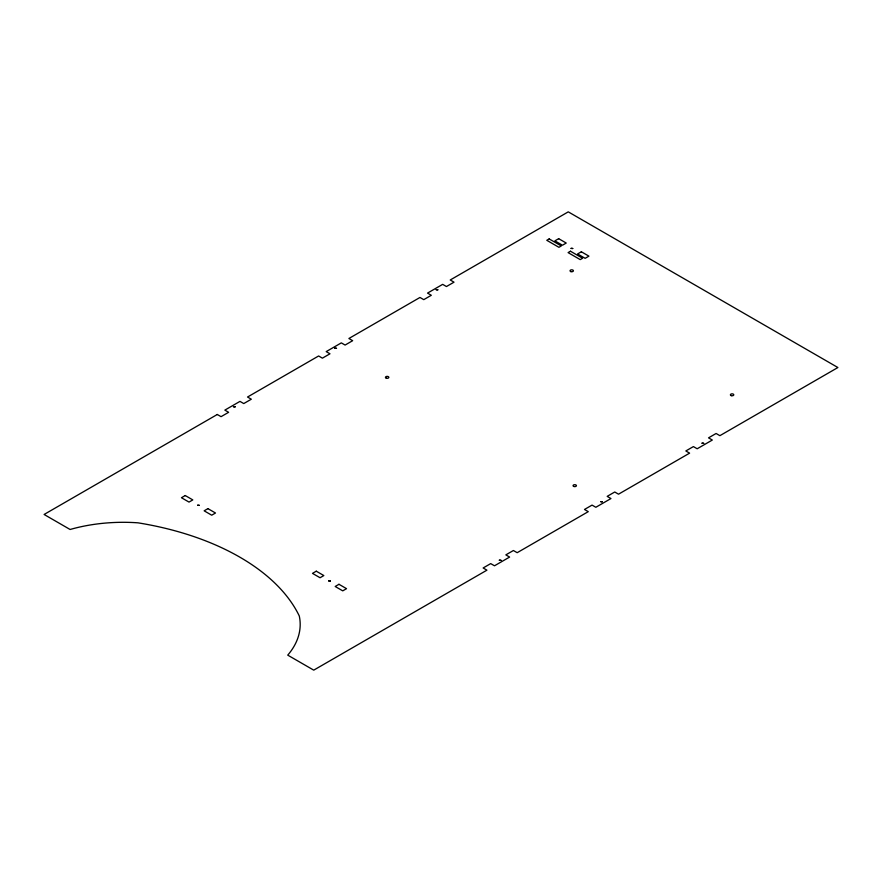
<?xml version="1.0" encoding="UTF-8"?>
<svg xmlns="http://www.w3.org/2000/svg" width="882" height="882" viewBox="0 0 882 882"><rect width="100%" height="100%" fill="white"/><g stroke="black" fill="none" stroke-linecap="round" stroke-linejoin="round"><path stroke-width="1.32" d="M197.656 505.243L199.321 505.364L197.656 505.243M233.487 406.712L235.141 406.845L233.487 406.712M334.829 348.203L336.494 348.335L334.829 348.203M328.699 580.896L330.353 581.018L328.699 580.896M436.182 289.693L437.836 289.814L436.182 289.693M499.344 560.213L501.009 560.335L499.344 560.213M571.095 248.371L572.749 248.504L571.095 248.371M600.697 501.704L602.351 501.825L600.774 501.582M702.039 443.183L703.693 443.315L702.039 443.183M217.281 414.485L44.1 514.471L70.097 529.487A119.743 69.138 0 0 1 137.967 522.828A231.966 133.921 0 0 1 299.274 615.956A119.743 69.138 0 0 1 287.741 655.139L313.738 670.144L486.919 570.169L483.138 567.975L490.701 563.609L494.493 565.792L509.62 557.06L505.838 554.877L513.401 550.511L517.183 552.694L588.272 511.648L584.49 509.465L592.054 505.099L595.835 507.282L610.961 498.55L607.18 496.368L614.743 492.002L618.525 494.185L689.614 453.139L685.832 450.956L693.395 446.59L697.177 448.773L712.314 440.041L708.533 437.858L716.096 433.481L719.877 435.675L837.9 367.529L568.262 211.856L450.228 279.991L454.01 282.174L446.446 286.54L442.665 284.357L427.538 293.1L431.32 295.283L423.757 299.648L419.975 297.466L348.886 338.501L352.668 340.684L345.105 345.06L341.323 342.877L326.197 351.609L329.978 353.792L322.404 358.158L318.623 355.975L247.533 397.021L251.326 399.204L243.752 403.57L239.97 401.387L224.844 410.119L228.625 412.302L221.062 416.668L217.281 414.485M549.155 238.923L546.774 240.301L558.923 247.313L561.305 245.946L549.155 238.923M558.67 238.68L554.888 240.863L562.451 245.229L566.233 243.046L558.67 238.68M570.467 251.227L568.085 252.605L580.235 259.617L582.616 258.25L570.467 251.227M581.359 251.778L577.578 253.961L585.141 258.327L588.922 256.144L581.359 251.778M185.231 495.541L181.449 497.724L189.013 502.09L192.805 499.907L185.231 495.541M207.931 508.638L204.15 510.821L211.713 515.198L215.495 513.004L207.931 508.638M316.274 571.194L312.493 573.377L320.056 577.743L323.837 575.56L316.274 571.194M338.964 584.292L335.182 586.486L342.745 590.852L346.538 588.669L338.964 584.292M731.255 395.654A1.687 0.97 0 0 0 733.78 394.816A1.687 0.97 0 0 0 731.255 393.967A1.687 0.97 0 0 0 731.255 395.654M386.305 378.191A1.687 0.97 0 0 0 388.841 377.342A1.687 0.97 0 0 0 386.305 376.504A1.687 0.97 0 0 0 386.305 378.191M570.886 271.623A1.687 0.97 0 0 0 573.41 270.785A1.687 0.97 0 0 0 570.886 269.936A1.687 0.97 0 0 0 570.886 271.623M573.565 486.346A1.687 0.97 0 0 0 576.376 485.905A1.687 0.97 0 0 0 574.314 484.714A1.687 0.97 0 0 0 573.565 486.346"/></g></svg>
